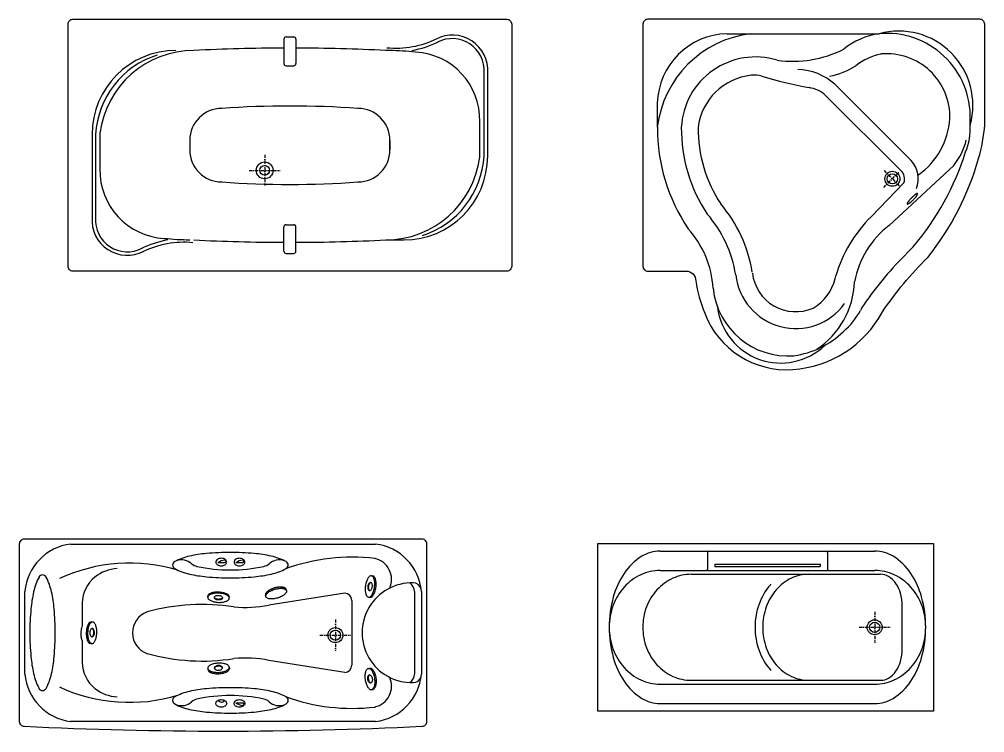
# Model space of a CAD drawing. Header units: millimetres. Extents: x 1333 to 16253, y 1167 to 12480.
# Drawn here: x 5523 to 9549, y 7347 to 10322 of the extents above; entities that cross this region are included whole.
import ezdxf

# ---------------------------------------------------------------- set-up
doc = ezdxf.new("R2010")
doc.units = ezdxf.units.MM
doc.linetypes.add('DASHDOT', pattern=[25.4, 12.7, -6.35, 0, -6.35])

# ---------------------------------------------------------------- blocks, each defined once
blk = doc.blocks.new('10')
at = {"color": 0}
for p, q in [((-1515.4, -3552.1), (-1515.4, -3654.1)), ((-1506.4, -3543.1), (-1474.4, -3543.1)), ((-1465.4, -3552.1), (-1465.4, -3654.1)), ((-1073.3, -3599.8), (-1090.4, -3599.4)), ((-1506.4, -3663.1), (-1474.4, -3663.1)), ((-680.4, -4039.4), (-680.4, -3691.9)), ((-665.4, -4039.4), (-665.4, -3691.9)), ((-698.4, -4041.8), (-698.4, -3883.5)), ((-2315.4, -3949.4), (-2315.4, -4297)), ((-2300.4, -3949.4), (-2300.4, -4297)), ((-2282.4, -3947.1), (-2282.4, -4105.4)), ((-1907.6, -3974.4), (-1907.6, -4014.4)), ((-1073.3, -3974.4), (-1073.3, -4014.4)), ((-1073.3, -4014.4), (-1073.3, -3974.4)), ((-1515.4, -4436.8), (-1515.4, -4334.8)), ((-1506.4, -4325.8), (-1474.4, -4325.8)), ((-1465.4, -4436.8), (-1465.4, -4334.8)), ((-1090.4, -4389.4), (-1015.4, -4389.4)), ((-1506.4, -4445.8), (-1474.4, -4445.8))]:
    blk.add_line(p, q, dxfattribs=at)
at = {"color": 0, "linetype": 'DASHDOT'}
for p, q in [((-1595.4, -4034.4), (-1595.4, -4164.4)), ((-1660.4, -4099.4), (-1530.4, -4099.4))]:
    blk.add_line(p, q, dxfattribs=at)
at = {"color": 0}
blk.add_lwpolyline([(-565.4, -3489.4), (-565.4, -4499.4, -0.414214), (-585.4, -4519.4), (-2395.4, -4519.4, -0.414214), (-2415.4, -4499.4), (-2415.4, -3489.4, -0.414214), (-2395.4, -3469.4), (-585.4, -3469.4, -0.414214)], format="xyb", close=True, dxfattribs=at)
for radius in [35, 20]:
    blk.add_circle((-1595.4, -4099.4), radius, dxfattribs=at)
for centre, radius, start, end in [((-813, -3682.9), 147.8, 356.129, 117.3447), ((-1506.4, -3552.1), 9, 90, 180), ((-1474.4, -3552.1), 9, 0, 90), ((-1047.6, -3205.4), 384.3, 264.1929, 296.5159), ((-1047.6, -3205.4), 399.2, 279.4047, 296.5565), ((-813, -3682.9), 132.9, 356.129, 117.3447), ((-1965.4, -3949.4), 350, 90, 180), ((-1932.3, -3970), 368.7, 107.5417, 176.7968), ((-1890.4, -3994.4), 395, 90, 172.7478), ((-1490.4, -11594.4), 8005, 90.17894, 92.86419), ((-1490.4, -11594.4), 8005, 87.13581, 89.82106), ((-1109.1, -5127.8), 1528.4, 84.6676, 88.6581), ((-982.4, -3889.6), 284, 358.7748, 86.9053), ((-1506.4, -3654.1), 9, 180, 270), ((-1474.4, -3654.1), 9, 270, 0), ((-1774.3, -3974.4), 133.3, 90, 180), ((-1490.4, -7864.9), 4033.8, 85.9648, 94.0352), ((-1206.6, -3974.4), 133.3, 0, 90), ((-2262.4, -3947.1), 20, 172.7478, 180), ((-718.4, -3947.1), 20, 0, 7.2522), ((-1774.3, -4014.4), 133.3, 180, 270), ((-1206.6, -4014.4), 133.3, 270, 0), ((-2262.4, -4041.8), 20, 180, 187.2522), ((-1090.4, -3994.4), 395, 270, 352.7478), ((-1015.4, -4039.4), 350, 270, 0), ((-1048.6, -4018.8), 368.7, 287.5417, 356.7968), ((-718.4, -4041.8), 20, 352.7478, 0), ((-1998.5, -4099.3), 284, 178.7748, 266.9053), ((-1490.4, -124), 4033.8, 265.9648, 274.0352), ((-2167.9, -4306), 147.8, 176.129, 297.3447), ((-2167.9, -4306), 132.9, 176.129, 297.3447), ((-1506.4, -4334.8), 9, 90, 180), ((-1474.4, -4334.8), 9, 0, 90), ((-1871.8, -2861.1), 1528.4, 264.6676, 268.6581), ((-1933.3, -4783.5), 399.2, 99.4047, 116.5565), ((-1933.3, -4783.5), 384.3, 84.1929, 116.5159), ((-1490.4, 3605.6), 8005, 267.13581, 269.82106), ((-1490.4, 3605.6), 8005, 270.17894, 272.86419), ((-1506.4, -4436.8), 9, 180, 270), ((-1474.4, -4436.8), 9, 270, 0)]:
    blk.add_arc(centre, radius, start, end, dxfattribs=at)
blk = doc.blocks.new('11')
at = {"color": 0, "linetype": 'DASHDOT'}
for p, q in [((985.8, -4170.6), (1056.7, -4099.7)), ((987.8, -4100.3), (1054.6, -4167.1))]:
    blk.add_line(p, q, dxfattribs=at)
at = {"color": 0}
blk.add_lwpolyline([(1407, -3909.2), (1407, -3489.4, 0.414214), (1387, -3469.4), (2, -3469.4, 0.414214), (-18, -3489.4), (-18, -4499.4, 0.414214), (2, -4519.4), (162.5, -4519.4, -0.414214), (202.5, -4559.4, 0.062234), (239.8, -4694.6, 0.3336), (607, -4929.4, 0.259184), (980.2, -4689.4, -0.048654), (1169.7, -4462.3, 0.097168), (1381.8, -4049.9, 0.05446), (1407, -3909.2, 0.05446)], format="xyb", dxfattribs=at)
for points in [[(332, -3529.4), (967, -3529.4)], [(1100.6, -4058.7), (782.4, -3740.5)], [(42, -3919.4), (42, -3819.4)], [(1058.2, -4101.1), (743.8, -3786.7)], [(1347, -3909.2), (1347, -3886.5)], [(1277.7, -4078.8), (1008.5, -4328.9)], [(1070.1, -4150.9), (934.4, -4291.6)]]:
    blk.add_lwpolyline(points, dxfattribs=at)
blk.add_lwpolyline([(1084.3, -4239.3, 0.299709), (1086, -4239.6, 0.057514), (1093.3, -4235.7, 0.025657), (1100.3, -4230.2, 0.01841), (1109.5, -4221.7, 0.01841), (1118, -4212.5, 0.025657), (1123.5, -4205.5, 0.057514), (1127.4, -4198.2, 0.299709), (1127.1, -4196.5, 0.299709), (1125.4, -4196.2, 0.057514), (1118.1, -4200.1, 0.025657), (1111, -4205.6, 0.01841), (1101.9, -4214.1, 0.01841), (1093.4, -4223.2, 0.025657), (1087.9, -4230.3, 0.057514), (1084, -4237.6, 0.299709)], format="xyb", close=True, dxfattribs=at)
for radius in [31.3, 21.3]:
    blk.add_circle((1022, -4134.4), radius, dxfattribs=at)
for centre, radius, start, end in [((340.2, -3827.7), 298.4, 91.5875, 178.4125), ((485.4, -3972.9), 446.7, 96.8723, 173.1277), ((1008.4, -3825.4), 298.9, 97.9664, 129.3159), ((1048.3, -3828.1), 309.5, 344.6622, 105.2307), ((998.2, -3876.9), 348.9, 358.4229, 95.1376), ((606.3, -3170.4), 474.1, 262.1699, 296.6555), ((1025.8, -3861.1), 252.2, 101.7117, 128.1528), ((998.2, -3876.9), 263.9, 358.4229, 95.1376), ((450.8, -3935.8), 309.2, 72.9045, 177.0782), ((697.3, -3392.8), 320.5, 281.2624, 302.6093), ((459.7, -3951), 249.6, 95.9495, 172.9538), ((444.4, -3843.7), 141.3, 76.3781, 94.3187), ((620.6, -3921.4), 242.7, 48.2003, 88.2578), ((951.1, -2189), 1589.4, 252.6719, 259.9767), ((655.5, -3884.7), 131.9, 48.0142, 81.7425), ((947, -3861.2), 315.9, 305.6338, 355.8174), ((788.2, -3923.6), 746.2, 179.6839, 214.1731), ((788.2, -3923.6), 646.2, 179.6839, 213.6338), ((788.2, -3923.6), 576.2, 179.6839, 213.2126), ((1079.3, -3921.6), 267.7, 337.8249, 2.501), ((1057.9, -3903.4), 281.2, 321.4166, 345.6807), ((235.7, -3678.7), 1144.4, 319.7562, 342.5082), ((1019.3, -4134.2), 111, 338.5982, 42.9237), ((1027.9, -4134.7), 45.2, 339.0128, 48.0396), ((-135, -4616.3), 580.3, 9.1297, 40.5331), ((-135, -4616.3), 510.3, 9.1297, 41.0054), ((1346.6, -4707.4), 585.4, 134.7528, 163.3377), ((-135, -4616.3), 410.3, 3.5953, 41.8238), ((1244.2, -4634.9), 386.3, 127.5992, 169.4397), ((526.3, -3856.5), 809.4, 313.7734, 316.0709), ((2155.5, -5525.9), 1523.2, 134.5809, 145.3442), ((619.1, -4506.8), 251.9, 186.5139, 323.9309), ((619.1, -4506.8), 181.9, 186.5139, 293.3478), ((434.9, -4467.6), 358.1, 346.6109, 348.4182), ((590.6, -4502.5), 198.6, 300.4497, 346.005), ((506.6, -4548.6), 358.1, 304.0883, 357.512), ((587.3, -4558.9), 314.4, 185.7822, 274.4317), ((1069.4, -4770.6), 200.5, 146.402, 154.307), ((556.5, -4637.7), 265.2, 187.0381, 313.8306), ((617.1, -4536), 309.3, 310.5172, 331.4731), ((558.8, -4503.6), 372.5, 278.1502, 314.0958)]:
    blk.add_arc(centre, radius, start, end, dxfattribs=at)
blk = doc.blocks.new('17')
at = {"color": 0}
for p, q in [((-1150.1, -5789.7), (-1144.3, -5790.5)), ((-1832.7, -5879.4), (-1832.4, -5873.5)), ((-1590.7, -5876.6), (-1592.3, -5870.9)), ((-1504.3, -5851.9), (-1505.9, -5846.3)), ((-1742.9, -5883.3), (-1742.6, -5877.5)), ((-1162.4, -5878.8), (-1156.6, -5879.6)), ((-2313.3, -5982.6), (-2319.1, -5982.5)), ((-2315.7, -6072.5), (-2321.6, -6072.3)), ((-1832.7, -6175.3), (-1832.4, -6181.2)), ((-1742.9, -6171.4), (-1742.6, -6177.2)), ((-1162.4, -6175.9), (-1156.6, -6175.1)), ((-1150.1, -6264.9), (-1144.3, -6264.1))]:
    blk.add_line(p, q, dxfattribs=at)
at = {"color": 0, "linetype": 'DASHDOT'}
for p, q in [((-1300.6, -5972.3), (-1300.6, -6102.3)), ((-1365.6, -6037.3), (-1235.6, -6037.3))]:
    blk.add_line(p, q, dxfattribs=at)
at = {"color": 0}
for points in [[(-2598.6, -5637.3, 0.414214), (-2618.6, -5657.3), (-2618.6, -6397.3, 0.414214), (-2598.6, -6417.3, 0.024096), (-938.6, -6417.3, 0.414214), (-918.6, -6397.3), (-918.6, -5657.3, 0.414214), (-938.6, -5637.3)], [(-1723.2, -5732.7, 0.133197), (-1721.7, -5738.5, 0.106752), (-1716.6, -5744, 0.082854), (-1709.6, -5747.4, 0.071388), (-1700.7, -5748.7, 0.071388), (-1691.7, -5747.4, 0.082854), (-1684.7, -5744, 0.106752), (-1679.7, -5738.5, 0.133197), (-1678.1, -5732.7, 0.133197), (-1679.7, -5726.9, 0.106752), (-1684.7, -5721.4, 0.082854), (-1691.7, -5718, 0.071388), (-1700.7, -5716.7, 0.071388), (-1709.6, -5718, 0.082854), (-1716.6, -5721.4, 0.106752), (-1721.7, -5726.9, 0.133197)], [(-1158.4, -5851.7, 0.158719), (-1154.9, -5851.1, 0.106448), (-1151, -5847.8, 0.071544), (-1148.2, -5842.9, 0.057886), (-1146.5, -5836.2, 0.057886), (-1146.4, -5829.4, 0.071544), (-1147.7, -5824, 0.106448), (-1150.6, -5819.6, 0.158719), (-1153.7, -5818.1, 0.158719), (-1157.2, -5818.7, 0.106448), (-1161.2, -5822.1, 0.071544), (-1163.9, -5826.9, 0.057886), (-1165.6, -5833.6, 0.057886), (-1165.8, -5840.5, 0.071544), (-1164.5, -5845.9, 0.106448), (-1161.6, -5850.2, 0.158719)], [(-1805.4, -5880.3, -0.158719), (-1804.1, -5877, -0.106448), (-1800.1, -5873.7, -0.071544), (-1794.8, -5871.9, -0.057886), (-1788, -5871.4, -0.057886), (-1781.2, -5872.5, -0.071544), (-1776.1, -5874.7, -0.106448), (-1772.4, -5878.4, -0.158719), (-1771.4, -5881.8, -0.158719), (-1772.7, -5885.1, -0.106448), (-1776.7, -5888.4, -0.071544), (-1782, -5890.2, -0.057886), (-1788.8, -5890.7, -0.057886), (-1795.6, -5889.6, -0.071544), (-1800.7, -5887.3, -0.106448), (-1804.4, -5883.7, -0.158719)], [(-1504.3, -5851.9, -0.195373), (-1505, -5858.6, -0.099475), (-1513.2, -5868.5, -0.057039), (-1525.1, -5876.1, -0.043658), (-1542.3, -5882.6, -0.043658), (-1560.3, -5886.1, -0.057039), (-1574.4, -5886, -0.099475), (-1586.6, -5881.9, -0.195373), (-1590.7, -5876.6, -0.195373), (-1590, -5869.9, -0.099475), (-1581.8, -5859.9, -0.057039), (-1569.9, -5852.4, -0.043658), (-1552.8, -5845.8, -0.043658), (-1534.7, -5842.4, -0.057039), (-1520.6, -5842.5, -0.099475), (-1508.4, -5846.6, -0.195373)], [(-2314.3, -6009.9, 0.158719), (-2317.7, -6010.9, 0.106448), (-2321.3, -6014.7, 0.071544), (-2323.4, -6019.9, 0.057886), (-2324.4, -6026.7, 0.057886), (-2323.8, -6033.5, 0.071544), (-2321.9, -6038.7, 0.106448), (-2318.6, -6042.7, 0.158719), (-2315.2, -6043.9, 0.158719), (-2311.9, -6042.9, 0.106448), (-2308.3, -6039.1, 0.071544), (-2306.1, -6034, 0.057886), (-2305.1, -6027.2, 0.057886), (-2305.7, -6020.3, 0.071544), (-2307.6, -6015.1, 0.106448), (-2311, -6011.1, 0.158719)], [(-1742.9, -6171.4, 0.195373), (-1745.7, -6165.2, 0.099475), (-1756.6, -6158.4, 0.057039), (-1770.3, -6155, 0.043658), (-1788.6, -6154.2, 0.043658), (-1806.8, -6156.6, 0.057039), (-1820.1, -6161.2, 0.099475), (-1830.4, -6168.9, 0.195373), (-1832.7, -6175.3, 0.195373), (-1829.9, -6181.4, 0.099475), (-1818.9, -6188.2, 0.057039), (-1805.3, -6191.7, 0.043658), (-1786.9, -6192.4, 0.043658), (-1768.7, -6190, 0.057039), (-1755.4, -6185.5, 0.099475), (-1745.1, -6177.7, 0.195373)], [(-1805.4, -6174.4, 0.158719), (-1804.1, -6177.7, 0.106448), (-1800.1, -6181, 0.071544), (-1794.8, -6182.8, 0.057886), (-1788, -6183.3, 0.057886), (-1781.2, -6182.2, 0.071544), (-1776.1, -6179.9, 0.106448), (-1772.4, -6176.3, 0.158719), (-1771.4, -6172.9, 0.158719), (-1772.7, -6169.6, 0.106448), (-1776.7, -6166.3, 0.071544), (-1782, -6164.5, 0.057886), (-1788.8, -6164, 0.057886), (-1795.6, -6165.1, 0.071544), (-1800.7, -6167.4, 0.106448), (-1804.4, -6171, 0.158719)], [(-1150.1, -6264.9, -0.195373), (-1156.7, -6263.3, -0.099475), (-1165.3, -6253.8, -0.057039), (-1171.1, -6240.9, -0.043658), (-1175.2, -6223, -0.043658), (-1176.1, -6204.7, -0.057039), (-1174, -6190.8, -0.099475), (-1168.3, -6179.3, -0.195373), (-1162.4, -6175.9, -0.195373), (-1155.9, -6177.5, -0.099475), (-1147.2, -6187.1, -0.057039), (-1141.4, -6199.9, -0.043658), (-1137.3, -6217.8, -0.043658), (-1136.4, -6236.1, -0.057039), (-1138.5, -6250.1, -0.099475), (-1144.3, -6261.6, -0.195373)], [(-1158.4, -6202.9, -0.158719), (-1154.9, -6203.5, -0.106448), (-1151, -6206.9, -0.071544), (-1148.2, -6211.8, -0.057886), (-1146.5, -6218.4, -0.057886), (-1146.4, -6225.3, -0.071544), (-1147.7, -6230.7, -0.106448), (-1150.6, -6235, -0.158719), (-1153.7, -6236.6, -0.158719), (-1157.2, -6235.9, -0.106448), (-1161.2, -6232.6, -0.071544), (-1163.9, -6227.7, -0.057886), (-1165.6, -6221.1, -0.057886), (-1165.8, -6214.2, -0.071544), (-1164.5, -6208.8, -0.106448), (-1161.6, -6204.5, -0.158719)], [(-1798.9, -6322, -0.133197), (-1797.3, -6316.2, -0.106752), (-1792.2, -6310.7, -0.082854), (-1785.2, -6307.3, -0.071388), (-1776.3, -6306, -0.071388), (-1767.4, -6307.3, -0.082854), (-1760.3, -6310.7, -0.106752), (-1755.3, -6316.2, -0.133197), (-1753.7, -6322, -0.133197), (-1755.3, -6327.8, -0.106752), (-1760.3, -6333.3, -0.082854), (-1767.4, -6336.6, -0.071388), (-1776.3, -6337.9, -0.071388), (-1785.2, -6336.6, -0.082854), (-1792.2, -6333.3, -0.106752), (-1797.3, -6327.8, -0.133197)], [(-1723.2, -6322, -0.133197), (-1721.7, -6316.2, -0.106752), (-1716.6, -6310.7, -0.082854), (-1709.6, -6307.3, -0.071388), (-1700.7, -6306, -0.071388), (-1691.7, -6307.3, -0.082854), (-1684.7, -6310.7, -0.106752), (-1679.7, -6316.2, -0.133197), (-1678.1, -6322, -0.133197), (-1679.7, -6327.8, -0.106752), (-1684.7, -6333.3, -0.082854), (-1691.7, -6336.6, -0.071388), (-1700.7, -6337.9, -0.071388), (-1709.6, -6336.6, -0.082854), (-1716.6, -6333.3, -0.106752), (-1721.7, -6327.8, -0.133197)]]:
    blk.add_lwpolyline(points, format="xyb", close=True, dxfattribs=at)
for points in [[(-2404.6, -5657.3), (-1132.6, -5657.3)], [(-1791, -5734.7), (-1762.4, -5734.7)], [(-1715.3, -5734.7), (-1686.7, -5734.7)], [(-1529.1, -5836.7), (-1527.2, -5842)], [(-2595.6, -6199.3), (-2595.6, -5855.3)], [(-1591.7, -5864.6), (-1590.1, -5870.1)], [(-1589.1, -5859.9), (-1587.4, -5865.8)], [(-1584.2, -5855.2), (-1582.7, -5860.7)], [(-1261.4, -5862), (-1578.6, -5912.3)], [(-1577.8, -5850.6), (-1576.3, -5855.9)], [(-1567.1, -5845), (-1565.6, -5850.4)], [(-1554.3, -5840.4), (-1552.8, -5845.8)], [(-1541.2, -5837.6), (-1539.4, -5842.9)], [(-1521, -5837.3), (-1519, -5842.8)], [(-1514.2, -5838.7), (-1512, -5844.8)], [(-1509, -5842), (-1507, -5847.6)], [(-970.6, -5855.3), (-970.6, -6199.3)], [(-941.6, -5855.3), (-941.6, -6199.3)], [(-2356.6, -5903.4), (-2356.6, -5997.7)], [(-1232.6, -5892.3), (-1232.6, -6162.8)], [(-2356.6, -6060.6), (-2356.6, -6151.2)], [(-1261.4, -6192.6), (-1578.6, -6142.4)], [(-1715.3, -6320), (-1686.7, -6320)], [(-1132.6, -6397.3), (-2404.6, -6397.3)]]:
    blk.add_lwpolyline(points, dxfattribs=at)
for points in [[(-1152.4, -5818.4, 0.098425), (-1154.6, -5819.1, 0.106448), (-1158.5, -5822.5, 0.071544), (-1161.3, -5827.3, 0.057886), (-1163, -5834, 0.057886), (-1163.1, -5840.8, 0.071544), (-1161.8, -5846.2, 0.106448), (-1158.9, -5850.6, 0.098425), (-1157, -5851.8, 0.158719)], [(-1146.9, -5875.6, 0.040111), (-1143.1, -5870.7, 0.061877), (-1136.2, -5856.6, 0.048131), (-1131.7, -5837.6, 0.048131), (-1130.9, -5818.2, 0.061877), (-1133.7, -5802.7, 0.040111), (-1136, -5797, 0.182518)], [(-1826.7, -5864.6, -0.040111), (-1821.3, -5861.8, -0.061877), (-1806.1, -5857.6, -0.048131), (-1786.7, -5856.6, -0.048131), (-1767.4, -5859.3, -0.061877), (-1752.7, -5864.8, -0.040111), (-1747.5, -5868.1, -0.182518)], [(-1771.5, -5880.4, -0.098425), (-1772.6, -5882.4, -0.106448), (-1776.6, -5885.7, -0.071544), (-1781.9, -5887.5, -0.057886), (-1788.7, -5888, -0.057886), (-1795.5, -5886.9, -0.071544), (-1800.6, -5884.6, -0.106448), (-1804.3, -5881, -0.098425), (-1805.2, -5878.9, -0.158719)], [(-2356.6, -5997.7, 0.040765), (-2359.6, -6007.6, 0.048131), (-2362, -6026.9, 0.048131), (-2360.7, -6046.3, 0.058621), (-2356.6, -6060.6, 0.040111)], [(-2328.4, -5987.5, 0.040111), (-2331.6, -5992.8, 0.061877), (-2336.9, -6007.6, 0.048131), (-2339.3, -6026.9, 0.048131), (-2337.9, -6046.3, 0.061877), (-2333.5, -6061.4, 0.040111), (-2330.6, -6066.8, 0.182518)], [(-2316.6, -6043.7, 0.098425), (-2314.5, -6042.8, 0.106448), (-2311, -6039, 0.071544), (-2308.8, -6033.9, 0.057886), (-2307.8, -6027.1, 0.057886), (-2308.4, -6020.3, 0.071544), (-2310.3, -6015, 0.106448), (-2313.7, -6011.1, 0.098425), (-2315.7, -6010.1, 0.158719)], [(-1771.5, -6174.2, 0.098425), (-1772.6, -6172.3, 0.106448), (-1776.6, -6169, 0.071544), (-1781.9, -6167.2, 0.057886), (-1788.7, -6166.7, 0.057886), (-1795.5, -6167.8, 0.071544), (-1800.6, -6170, 0.106448), (-1804.3, -6173.7, 0.098425), (-1805.2, -6175.7, 0.158719)], [(-1146.9, -6179.1, -0.040111), (-1143.1, -6183.9, -0.061877), (-1136.2, -6198.1, -0.048131), (-1131.7, -6217, -0.048131), (-1130.9, -6236.5, -0.061877), (-1133.7, -6252, -0.040111), (-1136, -6257.6, -0.182518)]]:
    blk.add_lwpolyline(points, format="xyb", dxfattribs=at)
for radius in [31.3, 21.3]:
    blk.add_circle((-1300.6, -6037.3), radius, dxfattribs=at)
for centre, radius, start, end in [((-2377, -5875), 219.4, 97.2072, 174.8547), ((-1160.1, -5875), 219.4, 5.1453, 82.7928), ((-1856.7, -5944.9), 242.7, 102.4029, 117.965), ((-1785.8, -6267.3), 572.9, 95.2049, 102.4029), ((-1738.4, -6787.3), 1095, 90, 95.2049), ((-1738.4, -6787.3), 1095, 84.7951, 90), ((-1691.1, -6267.3), 572.9, 77.5971, 84.7951), ((-1620.1, -5944.9), 242.7, 62.035, 77.5971), ((-1231, -6520.9), 808.9, 83.2081, 110.0284), ((-2158.4, -6437.7), 700.6, 73.3085, 114.7013), ((-1962.7, -5745.3), 16.8, 117.965, 180), ((-1962.7, -5745.3), 16.8, 180, 242.035), ((-1942.8, -5786.9), 63.7, 48.3246, 107.7609), ((-1865.2, -5697.3), 54.9, 230.0503, 256.5465), ((-1738.4, -5090), 675.3, 258.0718, 281.9282), ((-1787.4, -5732.7), 11.5, 149.652, 180), ((-1787.4, -5732.7), 11.5, 180, 210.348), ((-1782.1, -5735.8), 17.6, 125.2787, 149.652), ((-1782.1, -5729.6), 17.6, 210.348, 234.7213), ((-1778.6, -5740.7), 23.7, 106.3331, 125.2787), ((-1778.6, -5724.7), 23.7, 234.7213, 253.6669), ((-1749.5, -5801.9), 79, 99.3905, 121.6414), ((-1776.3, -5748.5), 31.8, 90, 106.3331), ((-1776.3, -5716.9), 31.8, 253.6669, 270), ((-1776.3, -5748.5), 31.8, 73.6669, 90), ((-1776.3, -5716.9), 31.8, 270, 286.3331), ((-1774, -5740.7), 23.7, 54.7213, 73.6669), ((-1774, -5724.7), 23.7, 286.3331, 305.2787), ((-1762.5, -5729.3), 5.35, 271.3141, 89.0129), ((-1770.5, -5735.8), 17.6, 30.348, 54.7213), ((-1770.5, -5729.6), 17.6, 305.2787, 329.652), ((-1765.2, -5732.7), 11.5, 0, 30.348), ((-1765.2, -5732.7), 11.5, 329.652, 0), ((-1673.9, -5801.9), 79, 99.3905, 121.6414), ((-1686.9, -5729.3), 5.35, 271.3141, 89.0129), ((-1611.6, -5697.3), 54.9, 283.4535, 309.9497), ((-1534, -5786.9), 63.7, 72.2391, 131.6754), ((-1514.2, -5745.3), 16.8, 0, 62.035), ((-1514.2, -5745.3), 16.8, 297.965, 0), ((-1156.1, -5805.2), 89.9, 336.5584, 76.6797), ((-2322, -5909.1), 242.7, 152.035, 167.5971), ((-2521.6, -5803.1), 16.8, 90, 152.035), ((-2521.6, -5803.1), 16.8, 27.965, 90), ((-2721.1, -5909.1), 242.7, 12.4029, 27.965), ((-2211, -5907.3), 145.6, 129.4664, 178.4671), ((-2197.7, -5934.6), 175.3, 94.0963, 127.1338), ((-1856.7, -5545.7), 242.7, 242.035, 257.5971), ((-1785.8, -5223.2), 572.9, 257.5971, 264.7951), ((-1738.4, -4703.3), 1095, 264.7951, 270), ((-1738.4, -4703.3), 1095, 270, 275.2049), ((-1691.1, -5223.2), 572.9, 275.2049, 282.4029), ((-1620.1, -5545.7), 242.7, 282.4029, 297.965), ((-1137.3, -5817.7), 32.7, 126.3504, 149.0737), ((-1151.3, -5798.6), 8.96, 82.1313, 126.3504), ((-1151.3, -5798.6), 8.96, 37.9122, 82.1313), ((-1149, -5805.1), 15.3, 31.8615, 72.0798), ((-1170.1, -5813.2), 32.7, 15.1889, 37.9122), ((-1526.5, -5937.8), 101.3, 94.8893, 105.9117), ((-1529.7, -5900.5), 63.8, 80.7263, 94.8893), ((-980.9, -6027.3), 208.1, 88.8514, 271.1486), ((-1070.9, -5846.1), 105.4, 172.1313, 182.1306), ((-1070.9, -5846.1), 105.4, 162.132, 172.1313), ((-1112.2, -5832.7), 61.9, 149.0737, 162.132), ((-1241.7, -5822.4), 105.4, 342.132, 352.1313), ((-1198.2, -5820.8), 61.9, 2.1306, 15.1889), ((-1241.7, -5822.4), 105.4, 352.1313, 2.1306), ((-1023.9, -5860.7), 53.6, 5.7052, 50.2942), ((-975.9, -5853.6), 34.4, 16.0405, 91.4689), ((-1999.5, -5980), 572.9, 167.5971, 174.7951), ((-3043.6, -5980), 572.9, 5.2049, 12.4029), ((-1823.7, -5879.8), 8.96, 133.2692, 177.4883), ((-1817.4, -5876.8), 15.3, 127.2185, 167.4368), ((-1807.5, -5897), 32.7, 110.5459, 133.2692), ((-1797.2, -5924.4), 61.9, 97.4876, 110.5459), ((-1791.6, -5967.5), 105.4, 87.4883, 97.4876), ((-1791.6, -5967.5), 105.4, 77.489, 87.4883), ((-1782.1, -5925), 61.9, 64.4307, 77.489), ((-1769.5, -5898.7), 32.7, 41.7074, 64.4307), ((-1757.8, -5879.5), 15.3, 7.5398, 47.7581), ((-1751.8, -5882.9), 8.96, 357.4883, 41.7074), ((-1577.1, -5869.4), 15.3, 145.6419, 185.8602), ((-1560.3, -5885.2), 38.3, 131.0971, 140.285), ((-1543.5, -5904.4), 63.8, 116.934, 131.0971), ((-1526.5, -5937.8), 101.3, 105.9117, 116.934), ((-1525.6, -5875.3), 38.3, 71.5383, 80.7263), ((-1519.7, -5853), 15.3, 25.9632, 66.1815), ((-1262.6, -5892.1), 30.1, 359.5335, 87.6476), ((-1114.3, -5847.7), 61.9, 182.1306, 195.1889), ((-1142.5, -5855.3), 32.7, 195.1889, 217.9122), ((-1161.2, -5869.9), 8.96, 217.9122, 262.1313), ((-1161.2, -5869.9), 8.96, 262.1313, 306.3504), ((-1157.2, -5864.2), 15.3, 272.1828, 312.4011), ((-1175.3, -5850.8), 32.7, 306.3504, 329.0737), ((-1200.3, -5835.8), 61.9, 329.0737, 342.132), ((-1856.1, -6768.8), 859.5, 81.1195, 105.4981), ((-1823.7, -5879.8), 8.96, 177.4883, 221.7074), ((-1806, -5864), 32.7, 221.7074, 244.4307), ((-1793.4, -5837.6), 61.9, 244.4307, 257.489), ((-1784, -5795.2), 105.4, 257.489, 267.4883), ((-1784, -5795.2), 105.4, 267.4883, 277.4876), ((-1778.3, -5838.3), 61.9, 277.4876, 290.5459), ((-1768.1, -5865.6), 32.7, 290.5459, 313.2692), ((-1751.8, -5882.9), 8.96, 313.2692, 357.4883), ((-1675.9, -5422.5), 499.3, 264.5337, 281.2395), ((-1479.6, -6027.3), 1095, 174.7951, 180), ((-3563.6, -6027.3), 1095, 0, 5.2049), ((-2054.2, -6027.3), 92.4, 110.0128, 250.8458), ((-2270.9, -6021.2), 61.9, 155.3658, 168.424), ((-2316.9, -5997.6), 15.3, 98.4748, 138.6931), ((-2297.4, -6009), 32.7, 132.6425, 155.3658), ((-2313.5, -5991.6), 8.96, 88.4233, 132.6425), ((-2313.5, -5991.6), 8.96, 44.2042, 88.4233), ((-2330.5, -6008.1), 32.7, 21.4809, 44.2042), ((-2357.7, -6018.8), 61.9, 8.4227, 21.4809), ((-1479.6, -6027.3), 1095, 180, 185.2049), ((-3563.6, -6027.3), 1095, 354.7951, 0), ((-2228.3, -6029.9), 105.4, 178.4233, 188.4227), ((-2228.3, -6029.9), 105.4, 168.424, 178.4233), ((-2400.7, -6025.2), 105.4, 348.424, 358.4233), ((-2400.7, -6025.2), 105.4, 358.4233, 8.4227), ((-2271.3, -6036.3), 61.9, 188.4227, 201.4809), ((-2318.5, -6057.3), 15.3, 218.1536, 258.3719), ((-2298.5, -6047), 32.7, 201.4809, 224.2042), ((-2315.5, -6063.5), 8.96, 224.2042, 268.4233), ((-2315.5, -6063.5), 8.96, 268.4233, 312.6425), ((-2331.6, -6046.1), 32.7, 312.6425, 335.3658), ((-2358.1, -6033.9), 61.9, 335.3658, 348.424), ((-1856.1, -5285.8), 859.5, 254.5019, 278.8805), ((-1999.5, -6074.7), 572.9, 185.2049, 192.4029), ((-3043.6, -6074.7), 572.9, 347.5971, 354.7951), ((-2211, -6147.4), 145.6, 181.5329, 230.5336), ((-1675.9, -6632.1), 499.3, 78.7605, 95.4663), ((-2322, -6145.6), 242.7, 192.4029, 207.965), ((-2721.1, -6145.6), 242.7, 332.035, 347.5971), ((-1817.4, -6177.8), 15.3, 192.5632, 232.7815), ((-1806.5, -6157.5), 38.3, 238.1384, 247.3263), ((-1796.7, -6133.9), 63.8, 247.3263, 261.4894), ((-1791.1, -6096.9), 101.3, 261.4894, 272.5117), ((-1791.1, -6096.9), 101.3, 272.5117, 283.5341), ((-1782.4, -6133.3), 63.8, 283.5341, 297.6971), ((-1770.5, -6155.9), 38.3, 297.6971, 306.8851), ((-1757.8, -6175.2), 15.3, 312.2419, 352.4602), ((-1262.6, -6162.6), 30.1, 272.3524, 0.4665), ((-1157.2, -6190.4), 15.3, 47.5989, 87.8172), ((-2377, -6179.7), 219.4, 185.1453, 262.7928), ((-1133.5, -6216.6), 29.8, 174.6169, 187.8687), ((-1143.7, -6215.7), 19.6, 158.2482, 174.6169), ((-1133.5, -6216.6), 29.8, 187.8687, 201.1205), ((-1150.3, -6213), 12.4, 133.9436, 158.2482), ((-1143, -6220.3), 19.6, 201.1205, 217.4892), ((-1155, -6208.2), 5.71, 111.4587, 133.9436), ((-1148.7, -6224.7), 12.4, 217.4892, 241.7938), ((-1151.9, -6230.5), 5.71, 241.7938, 264.2787), ((-1156.1, -6249.4), 89.9, 283.3203, 23.4416), ((-1160.1, -6179.7), 219.4, 277.2072, 354.8547), ((-1023.9, -6194), 53.6, 309.7058, 354.2948), ((-975.9, -6201), 34.4, 268.5311, 343.9595), ((-2521.6, -6251.6), 16.8, 207.965, 270), ((-2521.6, -6251.6), 16.8, 270, 332.035), ((-2158.4, -5616.9), 700.6, 245.2987, 286.6915), ((-2197.7, -6120.1), 175.3, 232.8662, 265.9037), ((-1856.7, -6509), 242.7, 102.4029, 117.965), ((-1785.8, -6831.4), 572.9, 95.2049, 102.4029), ((-1738.4, -7351.4), 1095, 90, 95.2049), ((-1738.4, -7351.4), 1095, 84.7951, 90), ((-1691.1, -6831.4), 572.9, 77.5971, 84.7951), ((-1620.1, -6509), 242.7, 62.035, 77.5971), ((-1149, -6249.5), 15.3, 287.9202, 328.1385), ((-1962.7, -6309.4), 16.8, 117.965, 180), ((-1962.7, -6309.4), 16.8, 180, 242.035), ((-1942.8, -6267.7), 63.7, 252.2391, 311.6754), ((-1865.2, -6357.4), 54.9, 103.4535, 129.9497), ((-1738.4, -6964.7), 675.3, 78.0718, 101.9282), ((-1775.8, -6301.6), 15, 208.2185, 329.8811), ((-1673.9, -6252.7), 79, 238.3586, 260.6095), ((-1686.9, -6325.3), 5.35, 270.9871, 88.6859), ((-1611.6, -6357.4), 54.9, 50.0503, 76.5465), ((-1534, -6267.7), 63.7, 228.3246, 287.7609), ((-1231, -5533.7), 808.9, 249.9716, 276.7919), ((-1514.2, -6309.4), 16.8, 0, 62.035), ((-1514.2, -6309.4), 16.8, 297.965, 0), ((-1856.7, -6109.8), 242.7, 242.035, 257.5971), ((-1785.8, -5787.3), 572.9, 257.5971, 264.7951), ((-1738.4, -5267.4), 1095, 264.7951, 270), ((-1738.4, -5267.4), 1095, 270, 275.2049), ((-1691.1, -5787.3), 572.9, 275.2049, 282.4029), ((-1620.1, -6109.8), 242.7, 282.4029, 297.965)]:
    blk.add_arc(centre, radius, start, end, dxfattribs=at)
blk = doc.blocks.new('18')
at = {"color": 0}
for p, q in [((53.2, -5686.6), (949.2, -5686.6)), ((281.2, -5741.2), (721.2, -5741.2)), ((281.2, -5751.2), (721.2, -5751.2)), ((53.2, -5767.6), (949.2, -5767.6)), ((183.2, -5783.6), (973.2, -5783.6)), ((1063.2, -6094.6), (1063.2, -5914.6)), ((183.2, -6225.6), (973.2, -6225.6)), ((53.2, -6241.6), (949.2, -6241.6)), ((53.2, -6322.6), (949.2, -6322.6))]:
    blk.add_line(p, q, dxfattribs=at)
at = {"color": 0, "linetype": 'DASHDOT'}
for p, q in [((948.2, -5939.6), (948.2, -6069.6)), ((883.2, -6004.6), (1013.2, -6004.6))]:
    blk.add_line(p, q, dxfattribs=at)
at = {"color": 0}
blk.add_lwpolyline([(-206.8, -5654.6), (1193.2, -5654.6), (1193.2, -6354.6), (-206.8, -6354.6)], close=True, dxfattribs=at)
for points in [[(251.2, -5692.3), (251.2, -5761.9)], [(256.2, -5686.6), (746.2, -5686.6)], [(751.2, -5692.3), (751.2, -5761.9)], [(281.2, -5741.2), (281.2, -5751.2)], [(721.2, -5741.2), (721.2, -5751.2)]]:
    blk.add_lwpolyline(points, dxfattribs=at)
for radius in [31.3, 21.3]:
    blk.add_circle((948.2, -6004.6), radius, dxfattribs=at)
for centre, radius, start, end in [((104.9, -5914.1), 242.3, 121.8535, 146.3099), ((53.2, -5831), 144.3, 90, 121.8535), ((256.5, -5692), 5.36, 93.7337, 183.7337), ((745.8, -5692), 5.36, 356.2663, 86.2663), ((949.2, -5831), 144.3, 58.1465, 90), ((897.5, -5914.1), 242.3, 33.6901, 58.1465), ((186.9, -5968.8), 340.8, 146.3099, 164.5629), ((63.7, -5980.5), 215.2, 114.8469, 138.1869), ((53.2, -5957.8), 190.2, 90, 114.8469), ((183.2, -5968.7), 185.1, 90, 114.3788), ((245.8, -5762.3), 5.36, 273.7337, 3.7337), ((673.2, -5951.1), 167.5, 90, 115.4907), ((756.5, -5762.3), 5.36, 176.2663, 266.2663), ((949.2, -5957.8), 190.2, 65.1531, 90), ((973.2, -5846.6), 63, 58.9138, 90), ((953.5, -5879.2), 101.1, 34.49, 58.9138), ((938.7, -5980.5), 215.2, 41.8131, 65.1531), ((815.5, -5968.8), 340.8, 15.4371, 33.6901), ((191.1, -5986.1), 204.2, 114.3788, 137.5718), ((704.8, -5993.7), 253.7, 139.0166, 160.2082), ((685.5, -5977), 228.2, 138.098, 139.0166), ((685.5, -5977), 196.2, 115.4907, 139.0166), ((922.4, -5900.6), 138.9, 15.885, 34.49), ((80, -5995.1), 237.1, 138.1869, 159.6693), ((203.4, -5997.3), 220.8, 137.5718, 159.2632), ((704.8, -5993.7), 221.7, 139.0166, 160.2082), ((873.2, -5914.6), 190, 0, 15.885), ((922.4, -5995.1), 237.1, 20.3307, 41.8131), ((316.5, -6004.6), 475.3, 164.5629, 180), ((105.6, -6004.6), 264.4, 159.6693, 180), ((735, -6004.6), 285.8, 160.2082, 180), ((685.8, -6004.6), 475.3, 0, 15.4371), ((896.7, -6004.6), 264.4, 0, 20.3307), ((222.6, -6004.6), 241.4, 159.2632, 180), ((735, -6004.6), 253.8, 160.2082, 180), ((105.6, -6004.6), 264.4, 180, 200.3307), ((316.5, -6004.6), 475.3, 180, 195.4371), ((222.6, -6004.6), 241.4, 180, 200.7368), ((735, -6004.6), 285.8, 180, 199.7918), ((735, -6004.6), 253.8, 180, 199.7918), ((685.8, -6004.6), 475.3, 344.5629, 0), ((896.7, -6004.6), 264.4, 339.6693, 0), ((80, -6014.1), 237.1, 200.3307, 221.8131), ((203.4, -6011.9), 220.8, 200.7368, 222.4282), ((704.8, -6015.5), 253.7, 199.7918, 220.9834), ((704.8, -6015.5), 221.7, 199.7918, 220.9834), ((873.2, -6094.6), 190, 344.115, 0), ((922.4, -6014.1), 237.1, 318.1869, 339.6693), ((186.9, -6040.4), 340.8, 195.4371, 213.6901), ((922.4, -6108.6), 138.9, 325.51, 344.115), ((815.5, -6040.4), 340.8, 326.3099, 344.5629), ((63.7, -6028.7), 215.2, 221.8131, 245.1531), ((191.1, -6023.1), 204.2, 222.4282, 245.6212), ((685.5, -6032.2), 228.2, 220.9834, 221.902), ((685.5, -6032.2), 196.2, 220.9834, 244.5093), ((953.5, -6130), 101.1, 301.0862, 325.51), ((938.7, -6028.7), 215.2, 294.8469, 318.1869), ((104.9, -6095.1), 242.3, 213.6901, 238.1465), ((53.2, -6051.4), 190.2, 245.1531, 270), ((183.2, -6040.5), 185.1, 245.6212, 270), ((673.2, -6058.1), 167.5, 244.5093, 270), ((949.2, -6051.4), 190.2, 270, 294.8469), ((973.2, -6162.6), 63, 270, 301.0862), ((897.5, -6095.1), 242.3, 301.8535, 326.3099), ((53.2, -6178.3), 144.3, 238.1465, 270), ((949.2, -6178.3), 144.3, 270, 301.8535)]:
    blk.add_arc(centre, radius, start, end, dxfattribs=at)

msp = doc.modelspace()

# ---------------------------------------------------------------- block references
for name in ['10', '11', '17', '18']:
    msp.add_blockref(name, (8141.6, 13791.1))

doc.saveas('drawing.dxf')
